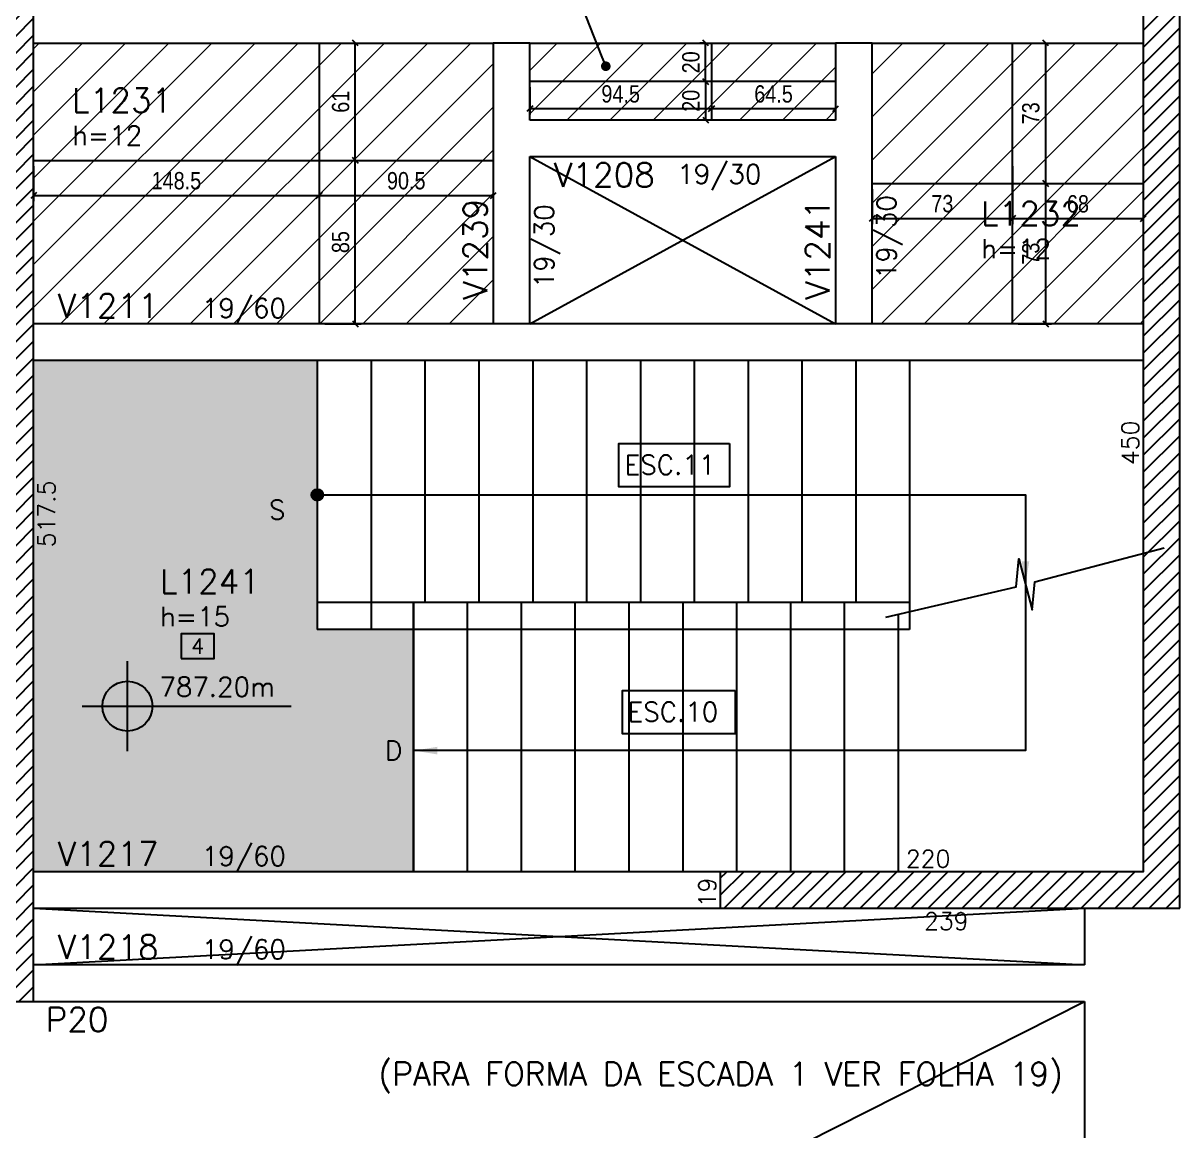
# Model space of a CAD drawing. Extents: x -3557 to 8661, y -614 to 3008.
# Drawn here: x -1994 to -1396, y 425 to 1001 of the extents above; entities that cross this region are included whole.
import ezdxf
from ezdxf import colors
from ezdxf.entities.mleader import LeaderData, LeaderLine
from ezdxf.enums import TextEntityAlignment as Align
from ezdxf.math import Vec2, Vec3

# ---------------------------------------------------------------- set-up
doc = ezdxf.new("R2010")
doc.units = 0
for name, color, linetype in [('242', 12, 'Continuous'), ('COTA', 241, 'Continuous'), ('F-AUX', 2, 'Continuous'), ('F-AUX-RED', 1, 'Continuous'), ('F-COTAS-FUROS', 50, 'Continuous'), ('F-ESCADAS', 2, 'Continuous'), ('F-LAJES-DIM', 2, 'Continuous'), ('F-LAJES-NOME', 4, 'Continuous'), ('F-NÍVEL-PLANTA', 2, 'Continuous'), ('F-PILARES-DIM', 172, 'Continuous'), ('F-PILARES-HACH', 174, 'Continuous'), ('F-PILARES-NOME', 170, 'Continuous'), ('F-PILARES-S', 170, 'Continuous'), ('F-TEXTO', 6, 'Continuous'), ('F-TEXTO ESCADA', 2, 'Continuous'), ('F-TEXTO-YELLOW', 2, 'Continuous'), ('F-VIGAS', 3, 'Continuous'), ('F-VIGAS-DIM', 2, 'Continuous'), ('F-VIGAS-NOME', 4, 'Continuous'), ('F-VÃO', 1, 'Continuous'), ('Painéis', 200, 'Continuous')]:
    doc.layers.add(name, color=color, linetype=linetype)
doc.layers.add('F-DESNIVEL-3', color=7, linetype='Continuous', true_color=0xd5c7ff)
doc.layers.add('Hachura', color=251, linetype='Continuous', lineweight=9)
doc.styles.add('5385-ARQ-PB-BAS-PLA-TER-TORRE-A-106-TXT$0$R60-75', font='romans.shx', dxfattribs={"height": 0.1125})
doc.styles.add('COTA TECNICA-50', font='techl___.ttf', dxfattribs={"height": 9})
doc.styles.add('CP-TEXTO', font='romans.shx')
doc.styles.add('MCP', font='romans.shx')
doc.styles.add('ROMANS', font='romans.shx')
doc.styles.get("Standard").update_dxf_attribs({"font": 'arial.ttf'})
doc.dimstyles.new('COTA PAINEL-50', dxfattribs={"dimtxt": 9, "dimasz": 3, "dimexe": 3, "dimexo": 3, "dimgap": 3, "dimtad": 1, "dimdec": 1, "dimzin": 12, "dimdsep": 46, "dimtxsty": 'COTA TECNICA-50', "dimblk1": 'OBLIQUE', "dimblk2": 'OBLIQUE', "dimsah": 1, "dimcen": 0.9, "dimclrd": 4, "dimclre": 4, "dimclrt": 240, "dimadec": 1, "dimazin": 3, "dimtfac": 1, "dimtdec": 1, "dimtmove": 0, "dimatfit": 3, "dimfxl": 1, "dimtolj": 1, "dimtzin": 12, "dimarcsym": 0})
pattern_1 = [(45, (-2007.842, 515.9404), (-4.419417, 4.419417), [])]

# ---------------------------------------------------------------- blocks, each defined once
blk = doc.blocks.new('*U25')
at = {"layer": 'F-LAJES-DIM', "color": 1}
blk.add_lwpolyline([(0, 0), (21.39, 0), (21.39, 16), (0, 16)], close=True, dxfattribs=at)
at = {"layer": 'F-LAJES-DIM', "style": 'MCP'}
blk.add_attdef('DIM', text='', height=10, dxfattribs=at).set_placement((10.7, 8), align=Align.MIDDLE_CENTER)
blk = doc.blocks.new('Nível - Planta')
at = {"layer": 'F-NÍVEL-PLANTA'}
h = blk.add_hatch(color=71, dxfattribs=at)
h.paths.add_polyline_path([(0, 0), (0, 0.26, 0.414214), (-0.26, 0)])
h.paths.add_polyline_path([(0.26, 0), (0, 0), (0, -0.26, 0.414214)])
for p, q in [((0, -0.469), (0, 0.469)), ((-0.469, 0), (1.704, 0))]:
    blk.add_line(p, q, dxfattribs=at)
blk.add_circle((0, 0), 0.26, dxfattribs=at)
at = {"layer": 'F-TEXTO', "color": 3, "style": 'MCP'}
blk.add_attdef('NÍVEL', (0.333, 0.102), '', height=0.2, dxfattribs=at)
blk = doc.blocks.new('A$C48292965')
at = {"layer": 'F-DESNIVEL-3'}
h = blk.add_hatch(color=256, dxfattribs=at)
h.dxf.hatch_style = 1
h.paths.add_polyline_path([(-379.5, 126), (-429.5, 126), (-429.5, 266), (-577, 266), (-577, 0), (-379.5, 0)])
at = {"layer": 'F-LAJES-DIM', "linetype": 'Continuous', "xscale": 0.8, "yscale": 0.8, "zscale": 0.8}
blk.add_blockref('*U25', (-500.24, 110.97), dxfattribs=at).add_auto_attribs({'DIM': '4'})
at = {"layer": 'F-NÍVEL-PLANTA', "linetype": 'Continuous', "xscale": 50, "yscale": 50, "zscale": 50}
blk.add_blockref('Nível - Planta', (-528.24, 86.11), dxfattribs=at).add_auto_attribs({'NÍVEL': '787.20m'})
blk = doc.blocks.new('_Dot')
at = {"color": 0, "linetype": 'ByBlock', "lineweight": -2}
blk.add_line((-0.5, 0), (-1, 0), dxfattribs=at)
at = {"color": 0, "linetype": 'ByBlock', "const_width": 0.5}
blk.add_lwpolyline([(-0.25, 0, 1), (0.25, 0, 1)], format="xyb", close=True, dxfattribs=at)
blk = doc.blocks.new('A$C4F090159')
at = {"layer": 'F-AUX'}
h = blk.add_hatch(color=1, dxfattribs=at)
edge = h.paths.add_edge_path()
edge.add_arc((-429.5, 196), 3, 0, 360)
at = {"layer": 'F-AUX', "color": 1}
for points in [[(-429.5, 196), (-61.28, 196), (-61.28, 63), (-379, 63)], [(-133.85, 132.44), (-66.11, 148.22), (-64.78, 162.78), (-57.77, 136.22), (-56.44, 150.78), (10.81, 168.54)]]:
    blk.add_lwpolyline(points, dxfattribs=at)
blk.add_circle((-429.5, 196), 3, dxfattribs=at)
for points in [[(-59.28, 161.5), (-61.28, 149.5), (-63.28, 161.5)], [(-367, 65), (-379, 63), (-367, 61)]]:
    blk.add_solid(points, dxfattribs=at)
at = {"layer": 'F-DESNIVEL-3'}
blk.add_lwpolyline([(-379.5, 0), (-379.5, 140)], dxfattribs=at)
at = {"layer": 'F-ESCADAS'}
for p, q in [((-429.5, 266), (-429.5, 126)), ((-401.5, 266), (-401.5, 126)), ((-373.5, 266), (-373.5, 140)), ((-345.5, 266), (-345.5, 140)), ((-317.5, 266), (-317.5, 140)), ((-289.5, 266), (-289.5, 140)), ((-261.5, 266), (-261.5, 140)), ((-233.5, 266), (-233.5, 140)), ((-205.5, 266), (-205.5, 140)), ((-177.5, 266), (-177.5, 140)), ((-149.5, 266), (-149.5, 140)), ((-121.5, 266), (-121.5, 126)), ((-121.5, 140), (-429.5, 140)), ((-295.5, 140), (-295.5, 0)), ((-267.5, 140), (-267.5, 0)), ((-239.5, 140), (-239.5, 0)), ((-211.5, 140), (-211.5, 0)), ((-183.5, 140), (-183.5, 0)), ((-155.5, 140), (-155.5, 0)), ((-127.5, 133.92), (-127.5, 0)), ((-121.5, 126), (-429.5, 126))]:
    blk.add_line(p, q, dxfattribs=at)
for points in [[(-379.5, 140), (-379.5, 0)], [(-351.5, 140), (-351.5, 0)], [(-323.5, 140), (-323.5, 0)]]:
    blk.add_lwpolyline(points, dxfattribs=at)
at = {"layer": 'F-TEXTO ESCADA', "color": 1}
for points in [[(-215.21, 222.8), (-215.21, 200.22), (-272.78, 200.22), (-272.78, 222.8)], [(-212.22, 94.3), (-212.22, 71.72), (-270.74, 71.72), (-270.74, 94.3)]]:
    blk.add_lwpolyline(points, close=True, dxfattribs=at)
at = {"layer": 'F-TEXTO ESCADA', "style": 'ROMANS'}
for s, p in [('ESC.11', (-269.7, 206.66)), ('ESC.10', (-268.15, 78.16))]:
    blk.add_text(s, height=10, dxfattribs=at).set_placement(p)
at = {"layer": 'F-TEXTO-YELLOW', "char_height": 10, "width": 122.7592, "attachment_point": 9, "style": '5385-ARQ-PB-BAS-PLA-TER-TORRE-A-106-TXT$0$R60-75'}
for s, insert in [('S', (-446.06, 183.27)), ('D', (-385.35, 58.08))]:
    blk.add_mtext(s, dxfattribs=dict(at, insert=insert))
blk = doc.blocks.new('_Oblique')
at = {"color": 0, "linetype": 'ByBlock', "lineweight": -2}
blk.add_line((-0.5, -0.5), (0.5, 0.5), dxfattribs=at)
blk = doc.blocks.new('*D106')
at = {"layer": 'COTA', "color": 4, "lineweight": -2, "transparency": 16777216}
for p, q in [((-1988.84, 926.44), (-1988.84, 908.19)), ((-1840.34, 926.44), (-1840.34, 908.19)), ((-1988.84, 911.19), (-1840.34, 911.19))]:
    blk.add_line(p, q, dxfattribs=at)
at = {"layer": 'Defpoints', "color": 0, "transparency": 16777216}
for p in [(-1988.84, 929.44), (-1840.34, 929.44), (-1840.34, 911.19)]:
    blk.add_point(p, dxfattribs=at)
at = {"layer": 'COTA', "color": 4, "lineweight": -2, "transparency": 16777216, "xscale": 3, "yscale": 3, "zscale": 3, "rotation": 180}
blk.add_blockref('_Oblique', (-1988.84, 911.19), dxfattribs=at)
at = {"layer": 'COTA', "color": 4, "lineweight": -2, "transparency": 16777216, "xscale": 3, "yscale": 3, "zscale": 3}
blk.add_blockref('_Oblique', (-1840.34, 911.19), dxfattribs=at)
at = {"layer": 'COTA', "color": 240, "transparency": 16777216, "insert": (-1914.59, 918.81), "char_height": 9, "attachment_point": 5, "style": 'COTA TECNICA-50'}
blk.add_mtext('\\A1;148.5', dxfattribs=at)
blk = doc.blocks.new('*D107')
at = {"layer": 'COTA', "color": 4, "lineweight": -2, "transparency": 16777216}
for p, q in [((-1840.34, 926.44), (-1840.34, 908.19)), ((-1749.84, 926.44), (-1749.84, 908.19)), ((-1840.34, 911.19), (-1749.84, 911.19))]:
    blk.add_line(p, q, dxfattribs=at)
at = {"layer": 'Defpoints', "color": 0, "transparency": 16777216}
for p in [(-1840.34, 929.44), (-1749.84, 929.44), (-1749.84, 911.19)]:
    blk.add_point(p, dxfattribs=at)
at = {"layer": 'COTA', "color": 4, "lineweight": -2, "transparency": 16777216, "xscale": 3, "yscale": 3, "zscale": 3, "rotation": 180}
blk.add_blockref('_Oblique', (-1840.34, 911.19), dxfattribs=at)
at = {"layer": 'COTA', "color": 4, "lineweight": -2, "transparency": 16777216, "xscale": 3, "yscale": 3, "zscale": 3}
blk.add_blockref('_Oblique', (-1749.84, 911.19), dxfattribs=at)
at = {"layer": 'COTA', "color": 240, "transparency": 16777216, "insert": (-1795.09, 918.81), "char_height": 9, "attachment_point": 5, "style": 'COTA TECNICA-50'}
blk.add_mtext('\\A1;90.5', dxfattribs=at)
blk = doc.blocks.new('*D108')
at = {"layer": 'COTA', "color": 4, "lineweight": -2, "transparency": 16777216}
for p, q in [((-1837.34, 929.44), (-1818.57, 929.44)), ((-1821.57, 844.44), (-1821.57, 929.44)), ((-1837.34, 844.44), (-1818.57, 844.44))]:
    blk.add_line(p, q, dxfattribs=at)
at = {"layer": 'Defpoints', "color": 0, "transparency": 16777216}
for p in [(-1840.34, 929.44), (-1821.57, 929.44), (-1840.34, 844.44)]:
    blk.add_point(p, dxfattribs=at)
at = {"layer": 'COTA', "color": 4, "lineweight": -2, "transparency": 16777216, "xscale": 3, "yscale": 3, "zscale": 3}
for p, rotation in [((-1821.57, 929.44), 90), ((-1821.57, 844.44), 270)]:
    blk.add_blockref('_Oblique', p, dxfattribs=dict(at, rotation=rotation))
at = {"layer": 'COTA', "color": 240, "transparency": 16777216, "insert": (-1829.19, 886.94), "char_height": 9, "attachment_point": 5, "rotation": 90, "style": 'COTA TECNICA-50'}
blk.add_mtext('\\A1;85', dxfattribs=at)
blk = doc.blocks.new('*D109')
at = {"layer": 'COTA', "color": 4, "lineweight": -2, "transparency": 16777216}
for p, q in [((-1837.34, 990.44), (-1818.57, 990.44)), ((-1821.57, 929.44), (-1821.57, 990.44)), ((-1854.63, 929.44), (-1818.57, 929.44))]:
    blk.add_line(p, q, dxfattribs=at)
at = {"layer": 'Defpoints', "color": 0, "transparency": 16777216}
for p in [(-1840.34, 990.44), (-1821.57, 990.44), (-1857.63, 929.44)]:
    blk.add_point(p, dxfattribs=at)
at = {"layer": 'COTA', "color": 4, "lineweight": -2, "transparency": 16777216, "xscale": 3, "yscale": 3, "zscale": 3}
for p, rotation in [((-1821.57, 990.44), 90), ((-1821.57, 929.44), 270)]:
    blk.add_blockref('_Oblique', p, dxfattribs=dict(at, rotation=rotation))
at = {"layer": 'COTA', "color": 240, "transparency": 16777216, "insert": (-1829.17, 959.94), "char_height": 9, "attachment_point": 5, "rotation": 90, "style": 'COTA TECNICA-50'}
blk.add_mtext('\\A1;61', dxfattribs=at)
blk = doc.blocks.new('*D110')
at = {"layer": 'COTA', "color": 4, "lineweight": -2, "transparency": 16777216}
for p, q in [((-1730.84, 967.44), (-1730.84, 953.35)), ((-1636.34, 967.44), (-1636.34, 953.35)), ((-1730.84, 956.35), (-1636.34, 956.35))]:
    blk.add_line(p, q, dxfattribs=at)
at = {"layer": 'Defpoints', "color": 0, "transparency": 16777216}
for p in [(-1730.84, 970.44), (-1636.34, 970.44), (-1636.34, 956.35)]:
    blk.add_point(p, dxfattribs=at)
at = {"layer": 'COTA', "color": 4, "lineweight": -2, "transparency": 16777216, "xscale": 3, "yscale": 3, "zscale": 3, "rotation": 180}
blk.add_blockref('_Oblique', (-1730.84, 956.35), dxfattribs=at)
at = {"layer": 'COTA', "color": 4, "lineweight": -2, "transparency": 16777216, "xscale": 3, "yscale": 3, "zscale": 3}
blk.add_blockref('_Oblique', (-1636.34, 956.35), dxfattribs=at)
at = {"layer": 'COTA', "color": 240, "transparency": 16777216, "insert": (-1683.59, 963.97), "char_height": 9, "attachment_point": 5, "style": 'COTA TECNICA-50'}
blk.add_mtext('\\A1;94.5', dxfattribs=at)
blk = doc.blocks.new('*D111')
at = {"layer": 'COTA', "color": 4, "lineweight": -2, "transparency": 16777216}
for p, q in [((-1636.34, 967.44), (-1636.34, 953.35)), ((-1571.84, 967.44), (-1571.84, 953.35)), ((-1636.34, 956.35), (-1571.84, 956.35))]:
    blk.add_line(p, q, dxfattribs=at)
at = {"layer": 'Defpoints', "color": 0, "transparency": 16777216}
for p in [(-1636.34, 970.44), (-1571.84, 970.44), (-1571.84, 956.35)]:
    blk.add_point(p, dxfattribs=at)
at = {"layer": 'COTA', "color": 4, "lineweight": -2, "transparency": 16777216, "xscale": 3, "yscale": 3, "zscale": 3, "rotation": 180}
blk.add_blockref('_Oblique', (-1636.34, 956.35), dxfattribs=at)
at = {"layer": 'COTA', "color": 4, "lineweight": -2, "transparency": 16777216, "xscale": 3, "yscale": 3, "zscale": 3}
blk.add_blockref('_Oblique', (-1571.84, 956.35), dxfattribs=at)
at = {"layer": 'COTA', "color": 240, "transparency": 16777216, "insert": (-1604.09, 963.95), "char_height": 9, "attachment_point": 5, "style": 'COTA TECNICA-50'}
blk.add_mtext('\\A1;64.5', dxfattribs=at)
blk = doc.blocks.new('*D112')
at = {"layer": 'COTA', "color": 4, "lineweight": -2, "transparency": 16777216}
for p, q in [((-1639.34, 970.44), (-1642.45, 970.44)), ((-1639.45, 970.44), (-1639.45, 950.44)), ((-1639.34, 950.44), (-1642.45, 950.44))]:
    blk.add_line(p, q, dxfattribs=at)
at = {"layer": 'Defpoints', "color": 0, "transparency": 16777216}
for p in [(-1636.34, 970.44), (-1639.45, 950.44), (-1636.34, 950.44)]:
    blk.add_point(p, dxfattribs=at)
at = {"layer": 'COTA', "color": 4, "lineweight": -2, "transparency": 16777216, "xscale": 3, "yscale": 3, "zscale": 3}
for p, rotation in [((-1639.45, 970.44), 90), ((-1639.45, 950.44), 270)]:
    blk.add_blockref('_Oblique', p, dxfattribs=dict(at, rotation=rotation))
at = {"layer": 'COTA', "color": 240, "transparency": 16777216, "insert": (-1647.04, 960.44), "char_height": 9, "attachment_point": 5, "rotation": 90, "style": 'COTA TECNICA-50'}
blk.add_mtext('\\A1;20', dxfattribs=at)
blk = doc.blocks.new('*D113')
at = {"layer": 'COTA', "color": 4, "lineweight": -2, "transparency": 16777216}
for p, q in [((-1639.34, 990.44), (-1642.45, 990.44)), ((-1639.45, 970.44), (-1639.45, 990.44)), ((-1639.34, 970.44), (-1642.45, 970.44))]:
    blk.add_line(p, q, dxfattribs=at)
at = {"layer": 'Defpoints', "color": 0, "transparency": 16777216}
for p in [(-1639.45, 990.44), (-1636.34, 990.44), (-1636.34, 970.44)]:
    blk.add_point(p, dxfattribs=at)
at = {"layer": 'COTA', "color": 4, "lineweight": -2, "transparency": 16777216, "xscale": 3, "yscale": 3, "zscale": 3}
for p, rotation in [((-1639.45, 990.44), 90), ((-1639.45, 970.44), 270)]:
    blk.add_blockref('_Oblique', p, dxfattribs=dict(at, rotation=rotation))
at = {"layer": 'COTA', "color": 240, "transparency": 16777216, "insert": (-1647.04, 980.44), "char_height": 9, "attachment_point": 5, "rotation": 90, "style": 'COTA TECNICA-50'}
blk.add_mtext('\\A1;20', dxfattribs=at)
blk = doc.blocks.new('*D114')
at = {"layer": 'COTA', "color": 4, "lineweight": -2, "transparency": 16777216}
for p, q in [((-1552.84, 914.44), (-1552.84, 896.19)), ((-1479.84, 914.44), (-1479.84, 896.19)), ((-1552.84, 899.19), (-1479.84, 899.19))]:
    blk.add_line(p, q, dxfattribs=at)
at = {"layer": 'Defpoints', "color": 0, "transparency": 16777216}
for p in [(-1552.84, 917.44), (-1479.84, 917.44), (-1479.84, 899.19)]:
    blk.add_point(p, dxfattribs=at)
at = {"layer": 'COTA', "color": 4, "lineweight": -2, "transparency": 16777216, "xscale": 3, "yscale": 3, "zscale": 3, "rotation": 180}
blk.add_blockref('_Oblique', (-1552.84, 899.19), dxfattribs=at)
at = {"layer": 'COTA', "color": 4, "lineweight": -2, "transparency": 16777216, "xscale": 3, "yscale": 3, "zscale": 3}
blk.add_blockref('_Oblique', (-1479.84, 899.19), dxfattribs=at)
at = {"layer": 'COTA', "color": 240, "transparency": 16777216, "insert": (-1516.34, 906.88), "char_height": 9, "attachment_point": 5, "style": 'COTA TECNICA-50'}
blk.add_mtext('\\A1;73', dxfattribs=at)
blk = doc.blocks.new('*D115')
at = {"layer": 'COTA', "color": 4, "lineweight": -2, "transparency": 16777216}
for p, q in [((-1479.84, 926.44), (-1479.84, 896.19)), ((-1411.84, 914.44), (-1411.84, 896.19)), ((-1479.84, 899.19), (-1411.84, 899.19))]:
    blk.add_line(p, q, dxfattribs=at)
at = {"layer": 'Defpoints', "color": 0, "transparency": 16777216}
for p in [(-1479.84, 929.44), (-1411.84, 917.44), (-1411.84, 899.19)]:
    blk.add_point(p, dxfattribs=at)
at = {"layer": 'COTA', "color": 4, "lineweight": -2, "transparency": 16777216, "xscale": 3, "yscale": 3, "zscale": 3, "rotation": 180}
blk.add_blockref('_Oblique', (-1479.84, 899.19), dxfattribs=at)
at = {"layer": 'COTA', "color": 4, "lineweight": -2, "transparency": 16777216, "xscale": 3, "yscale": 3, "zscale": 3}
blk.add_blockref('_Oblique', (-1411.84, 899.19), dxfattribs=at)
at = {"layer": 'COTA', "color": 240, "transparency": 16777216, "insert": (-1445.84, 906.8), "char_height": 9, "attachment_point": 5, "style": 'COTA TECNICA-50'}
blk.add_mtext('\\A1;68', dxfattribs=at)
blk = doc.blocks.new('*D116')
at = {"layer": 'COTA', "color": 4, "lineweight": -2, "transparency": 16777216}
for p, q in [((-1476.84, 917.44), (-1459.61, 917.44)), ((-1462.61, 844.44), (-1462.61, 917.44)), ((-1476.84, 844.44), (-1459.61, 844.44))]:
    blk.add_line(p, q, dxfattribs=at)
at = {"layer": 'Defpoints', "color": 0, "transparency": 16777216}
for p in [(-1479.84, 917.44), (-1462.61, 917.44), (-1479.84, 844.44)]:
    blk.add_point(p, dxfattribs=at)
at = {"layer": 'COTA', "color": 4, "lineweight": -2, "transparency": 16777216, "xscale": 3, "yscale": 3, "zscale": 3}
for p, rotation in [((-1462.61, 917.44), 90), ((-1462.61, 844.44), 270)]:
    blk.add_blockref('_Oblique', p, dxfattribs=dict(at, rotation=rotation))
at = {"layer": 'COTA', "color": 240, "transparency": 16777216, "insert": (-1470.31, 880.94), "char_height": 9, "attachment_point": 5, "rotation": 90, "style": 'COTA TECNICA-50'}
blk.add_mtext('\\A1;73', dxfattribs=at)
blk = doc.blocks.new('*D117')
at = {"layer": 'COTA', "color": 4, "lineweight": -2, "transparency": 16777216}
for p, q in [((-1476.84, 990.44), (-1459.61, 990.44)), ((-1462.61, 917.44), (-1462.61, 990.44)), ((-1476.84, 917.44), (-1459.61, 917.44))]:
    blk.add_line(p, q, dxfattribs=at)
at = {"layer": 'Defpoints', "color": 0, "transparency": 16777216}
for p in [(-1479.84, 990.44), (-1462.61, 990.44), (-1479.84, 917.44)]:
    blk.add_point(p, dxfattribs=at)
at = {"layer": 'COTA', "color": 4, "lineweight": -2, "transparency": 16777216, "xscale": 3, "yscale": 3, "zscale": 3}
for p, rotation in [((-1462.61, 990.44), 90), ((-1462.61, 917.44), 270)]:
    blk.add_blockref('_Oblique', p, dxfattribs=dict(at, rotation=rotation))
at = {"layer": 'COTA', "color": 240, "transparency": 16777216, "insert": (-1470.31, 953.94), "char_height": 9, "attachment_point": 5, "rotation": 90, "style": 'COTA TECNICA-50'}
blk.add_mtext('\\A1;73', dxfattribs=at)

msp = doc.modelspace()

# ---------------------------------------------------------------- hatches: boundary and pattern name
at = {"layer": 'F-PILARES-HACH', "linetype": 'Continuous'}
h = msp.add_hatch(dxfattribs=at)
h.set_pattern_fill('ANSI31', color=256, scale=50, style=0)
h.set_pattern_definition(pattern_1)
h.paths.add_polyline_path([(-1988.84, 491.94), (-1988.84, 1009.44), (-2007.84, 1009.44), (-2007.84, 515.94), (-2226.84, 515.94), (-2226.84, 491.94)], flags=16)
h = msp.add_hatch(dxfattribs=at)
h.set_pattern_fill('ANSI31', color=256, scale=50, style=0)
h.set_pattern_definition(pattern_1)
h.paths.add_polyline_path([(-1392.84, 540.44), (-1392.84, 1009.44), (-1411.84, 1009.44), (-1411.84, 559.44), (-1631.84, 559.44), (-1631.84, 540.44)], flags=16)
at = {"layer": 'Hachura', "linetype": 'ByBlock'}
h = msp.add_hatch(dxfattribs=at)
h.set_pattern_fill('ANSI31', color=256, scale=5)
h.set_pattern_definition([(45, (-6159.39, -39.917), (-11.22532, 11.22532), [])])
h.paths.add_polyline_path([(-1988.84, 990.44), (-1988.84, 929.44), (-1840.34, 929.44), (-1840.34, 990.44)])
h.paths.add_polyline_path([(-1840.34, 990.44), (-1840.34, 929.44), (-1749.84, 929.44), (-1749.84, 940.94), (-1749.84, 990.44)])
h.paths.add_polyline_path([(-1840.34, 929.44), (-1840.34, 844.44), (-1749.84, 844.44), (-1749.84, 929.44)])
h.paths.add_polyline_path([(-1988.84, 929.44), (-1988.84, 844.44), (-1840.34, 844.44), (-1840.34, 929.44)])
h.paths.add_polyline_path([(-1730.84, 990.44), (-1730.84, 970.44), (-1636.34, 970.44), (-1636.34, 990.44)])
h.paths.add_polyline_path([(-1636.34, 990.44), (-1636.34, 970.44), (-1571.84, 970.44), (-1571.84, 990.44)])
h.paths.add_polyline_path([(-1636.34, 970.44), (-1636.34, 950.44), (-1571.84, 950.44), (-1571.84, 970.44)])
h.paths.add_polyline_path([(-1730.84, 970.44), (-1730.84, 950.44), (-1636.34, 950.44), (-1636.34, 970.44)])
h.paths.add_polyline_path([(-1479.84, 917.44), (-1479.84, 990.44), (-1552.84, 990.44), (-1552.84, 940.94), (-1552.84, 917.44)])
h.paths.add_polyline_path([(-1411.84, 917.44), (-1411.84, 990.44), (-1479.84, 990.44), (-1479.84, 917.44)])
h.paths.add_polyline_path([(-1411.84, 917.44), (-1479.84, 917.44), (-1479.84, 844.44), (-1411.84, 844.44)])
h.paths.add_polyline_path([(-1479.84, 917.44), (-1552.84, 917.44), (-1552.84, 844.44), (-1479.84, 844.44)])

# ---------------------------------------------------------------- linework, layer by layer
at = {"layer": '242', "linetype": 'Continuous'}
msp.add_line((-1402.34, 549.94), (-1402.34, 549.94), dxfattribs=at)
at = {"layer": 'F-PILARES-S', "linetype": 'Continuous'}
for points in [[(-1988.84, 491.94), (-1988.84, 1009.44), (-2007.84, 1009.44), (-2007.84, 515.94), (-2226.84, 515.94), (-2226.84, 491.94), (-1988.84, 491.94)], [(-1392.84, 540.44), (-1392.84, 1009.44), (-1411.84, 1009.44), (-1411.84, 559.44), (-1631.84, 559.44), (-1631.84, 540.44), (-1392.84, 540.44)]]:
    msp.add_lwpolyline(points, dxfattribs=at)
at = {"layer": 'F-VIGAS'}
for points in [[(-1988.84, 990.44), (-1749.84, 990.44)], [(-1749.84, 990.44), (-1749.84, 940.94)], [(-1730.84, 990.44), (-1749.84, 990.44)], [(-1730.84, 990.44), (-1571.84, 990.44)], [(-1730.84, 950.44), (-1730.84, 990.44)], [(-1571.84, 990.44), (-1571.84, 950.44)], [(-1552.84, 990.44), (-1571.84, 990.44)], [(-1552.84, 990.44), (-1411.84, 990.44)], [(-1552.84, 940.94), (-1552.84, 990.44)], [(-1571.84, 950.44), (-1730.84, 950.44)], [(-1749.84, 940.94), (-1749.84, 844.44)], [(-1552.84, 844.44), (-1552.84, 940.94)], [(-1730.84, 931.44), (-1571.84, 931.44)], [(-1730.84, 844.44), (-1730.84, 931.44)], [(-1571.84, 931.44), (-1571.84, 844.44)], [(-1749.84, 844.44), (-1988.84, 844.44)], [(-1730.84, 844.44), (-1749.84, 844.44)], [(-1571.84, 844.44), (-1730.84, 844.44)], [(-1552.84, 844.44), (-1571.84, 844.44)], [(-1411.84, 844.44), (-1552.84, 844.44)], [(-1988.84, 825.44), (-1740.34, 825.44)], [(-1740.34, 825.44), (-1562.34, 825.44)], [(-1562.34, 825.44), (-1411.84, 825.44)], [(-1631.84, 559.44), (-1988.84, 559.44)], [(-1988.84, 540.44), (-1631.84, 540.44)], [(-1442.34, 540.44), (-1442.34, 510.94)], [(-1442.34, 510.94), (-1988.84, 510.94)], [(-1988.84, 491.94), (-1442.34, 491.94)], [(-1442.34, 491.94), (-1442.34, 344.94)]]:
    msp.add_lwpolyline(points, dxfattribs=at)
at = {"layer": 'F-VÃO'}
for p, q in [((-1730.84, 844.44), (-1571.84, 931.44)), ((-1730.84, 931.44), (-1571.84, 844.44)), ((-1988.84, 510.94), (-1442.34, 540.44)), ((-1988.84, 540.44), (-1442.34, 510.94)), ((-2177.34, 120.94), (-1442.34, 491.94))]:
    msp.add_line(p, q, dxfattribs=at)
at = {"layer": 'Painéis'}
for points in [[(-1840.34, 990.44), (-1840.34, 844.44)], [(-1636.34, 990.44), (-1636.34, 950.44)], [(-1479.84, 844.44), (-1479.84, 990.44)], [(-1571.84, 970.44), (-1730.84, 970.44)], [(-1988.84, 929.44), (-1749.84, 929.44)], [(-1552.84, 917.44), (-1411.84, 917.44)]]:
    msp.add_lwpolyline(points, dxfattribs=at)

# ---------------------------------------------------------------- block references
at = {"layer": 'F-COTAS-FUROS', "linetype": 'Continuous'}
for name in ['A$C48292965', 'A$C4F090159']:
    msp.add_blockref(name, (-1411.84, 559.44), dxfattribs=at)

# ---------------------------------------------------------------- texts
at = {"layer": 'F-LAJES-DIM', "linetype": 'Continuous', "style": 'MCP'}
for s, p in [('h=12', (-1968.78, 937.42)), ('h=12', (-1496.19, 878.52)), ('h=15', (-1923.11, 687.15))]:
    msp.add_text(s, height=10, dxfattribs=at).set_placement(p)
at = {"layer": 'F-LAJES-NOME', "linetype": 'Continuous', "style": 'MCP'}
for s, p in [('L1231', (-1968.78, 954.42)), ('L1232', (-1496.19, 895.52)), ('L1241', (-1923.11, 704.15))]:
    msp.add_text(s, height=12.5, dxfattribs=at).set_placement(p)
at = {"layer": 'F-PILARES-DIM', "linetype": 'Continuous', "style": 'MCP'}
for s, p in [('450', (-1414.09, 770.94)), ('517.5', (-1977.59, 728.19)), ('19', (-1634.09, 540.94))]:
    msp.add_text(s, height=9, rotation=90, dxfattribs=at).set_placement(p)
for s, p in [('220', (-1535.34, 561.69)), ('239', (-1525.84, 529.19))]:
    msp.add_text(s, height=9, dxfattribs=at).set_placement(p)
at = {"layer": 'F-PILARES-NOME', "linetype": 'Continuous', "style": 'MCP'}
msp.add_text('P20', height=12.5, dxfattribs=at).set_placement((-1982.59, 476.32))
at = {"layer": 'F-TEXTO', "color": 3, "insert": (-1947.87, 460.31), "char_height": 12, "width": 687.5204, "attachment_point": 1, "style": 'CP-TEXTO'}
msp.add_mtext('\\pi138.33165;(PARA FORMA DA ESCADA 1 VER FOLHA 19)', dxfattribs=at)
at = {"layer": 'F-VIGAS-DIM', "linetype": 'Continuous', "style": 'MCP'}
for s, p in [('19/30', (-1654.12, 917.31)), ('19/60', (-1901.34, 847.57)), ('19/60', (-1901.34, 562.57)), ('19/60', (-1901.34, 514.07))]:
    msp.add_text(s, height=10, dxfattribs=at).set_placement(p)
for p in [(-1540.34, 867.69), (-1718.34, 862.94)]:
    msp.add_text('19/30', height=10, rotation=90, dxfattribs=at).set_placement(p)
at = {"layer": 'F-VIGAS-NOME', "linetype": 'Continuous', "style": 'MCP'}
for s, p in [('V1208', (-1718.34, 915.63)), ('V1211', (-1976.34, 847.57)), ('V1217', (-1976.34, 562.57)), ('V1218', (-1976.34, 514.07))]:
    msp.add_text(s, height=12.5, dxfattribs=at).set_placement(p)
for s, p in [('V1239', (-1752.97, 856.94)), ('V1241', (-1574.97, 856.94))]:
    msp.add_text(s, height=12.5, rotation=90, dxfattribs=at).set_placement(p)

# ---------------------------------------------------------------- dimensions: what is measured, and where the dimension line sits
at = {"layer": 'COTA'}
for base, p1, p2, picture, middle in [((-1821.57, 990.44), (-1857.63, 929.44), (-1840.34, 990.44), '*D109', (-1829.17, 959.94)), ((-1462.61, 990.44), (-1479.84, 917.44), (-1479.84, 990.44), '*D117', (-1470.31, 953.94))]:
    dim = msp.add_linear_dim(base=base, p1=p1, p2=p2, angle=90, dimstyle='COTA PAINEL-50', override={"dimtmove": 1}, dxfattribs=at)
    dim.commit()
    dim.dimension.update_dxf_attribs({"geometry": picture, "text_midpoint": middle})
for base, p1, p2, picture, middle in [((-1639.45, 990.44), (-1636.34, 970.44), (-1636.34, 990.44), '*D113', (-1647.04, 980.44)), ((-1639.45, 950.44), (-1636.34, 970.44), (-1636.34, 950.44), '*D112', (-1647.04, 960.44)), ((-1821.57, 929.44), (-1840.34, 844.44), (-1840.34, 929.44), '*D108', (-1829.19, 886.94)), ((-1462.61, 917.44), (-1479.84, 844.44), (-1479.84, 917.44), '*D116', (-1470.31, 880.94))]:
    dim = msp.add_linear_dim(base=base, p1=p1, p2=p2, angle=90, dimstyle='COTA PAINEL-50', dxfattribs=at)
    dim.commit()
    dim.dimension.update_dxf_attribs({"geometry": picture, "text_midpoint": middle})
for base, p1, p2, picture, middle in [((-1636.34, 956.35), (-1730.84, 970.44), (-1636.34, 970.44), '*D110', (-1683.59, 963.97)), ((-1840.34, 911.19), (-1988.84, 929.44), (-1840.34, 929.44), '*D106', (-1914.59, 918.81)), ((-1479.84, 899.19), (-1552.84, 917.44), (-1479.84, 917.44), '*D114', (-1516.34, 906.88))]:
    dim = msp.add_linear_dim(base=base, p1=p1, p2=p2, dimstyle='COTA PAINEL-50', dxfattribs=at)
    dim.commit()
    dim.dimension.update_dxf_attribs({"geometry": picture, "text_midpoint": middle})
for base, p1, p2, picture, middle in [((-1571.84, 956.35), (-1636.34, 970.44), (-1571.84, 970.44), '*D111', (-1604.09, 963.95)), ((-1749.84, 911.19), (-1840.34, 929.44), (-1749.84, 929.44), '*D107', (-1795.09, 918.81)), ((-1411.84, 899.19), (-1479.84, 929.44), (-1411.84, 917.44), '*D115', (-1445.84, 906.8))]:
    dim = msp.add_linear_dim(base=base, p1=p1, p2=p2, dimstyle='COTA PAINEL-50', override={"dimtmove": 1}, dxfattribs=at)
    dim.commit()
    dim.dimension.update_dxf_attribs({"geometry": picture, "text_midpoint": middle})

# ---------------------------------------------------------------- leaders
at = {"layer": 'F-AUX-RED', "linetype": 'Continuous'}
ml = msp.add_multileader_mtext('Standard', dxfattribs=at)
ml.set_content('', color=256)
ml.set_leader_properties()
ml.set_arrow_properties(name='DOT')
ml.build(insert=Vec2(0, 0))
ml.multileader.update_dxf_attribs({"text_right_attachment_type": 6, "text_top_attachment_type": 0, "text_bottom_attachment_type": 0, "dogleg_length": 58.31, "arrow_head_size": 5})
ctx = ml.context
ctx.base_point, ctx.char_height, ctx.arrow_head_size, ctx.landing_gap_size, ctx.plane_origin = Vec3(-1770.29, 1033.24), 5, 5, 0.09, Vec3(-1691.32, 978.42)
ctx.right_attachment, ctx.text_align_type = 6, 2
notes = []
notes.append((ctx, [(0, (1, 1, 0), (-1711.8, 1030.74), (-1, 0), 58.31, [(0, [(-1691.32, 978.42)], 256, [])])]))
ctx.mtext.insert, ctx.mtext.alignment, ctx.mtext.flow_direction = Vec3(-1770.2, 1035.74), 3, 5
for ctx, leaders in notes:
    for number, flags, end, landing, length, lines in leaders:
        leader = LeaderData()
        leader.index, (leader.has_last_leader_line, leader.has_dogleg_vector, leader.attachment_direction) = number, flags
        leader.last_leader_point, leader.dogleg_vector, leader.dogleg_length = Vec3(end), Vec3(landing), length
        for number, points, colour, breaks in lines:
            line = LeaderLine()
            line.index, line.vertices, line.color, line.breaks = number, Vec3.list(points), colors.encode_raw_color(colour), breaks
            leader.lines.append(line)
        ctx.leaders.append(leader)

doc.saveas('drawing.dxf')
